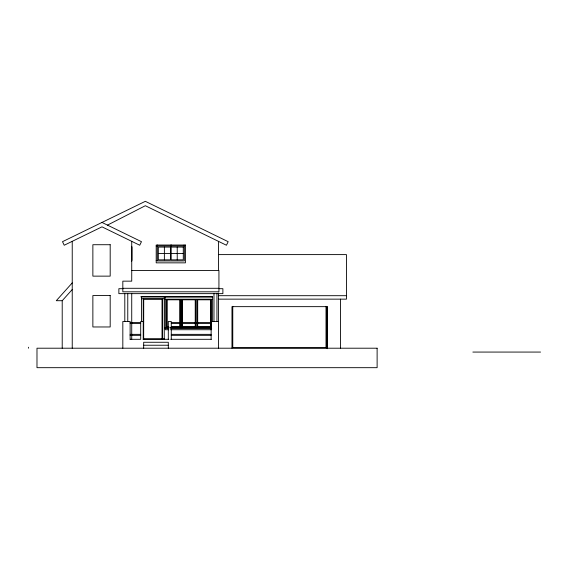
<?xml version="1.0" encoding="UTF-8"?>
<svg xmlns="http://www.w3.org/2000/svg" width="569" height="569" viewBox="0 0 569 569"><rect width="100%" height="100%" fill="white"/><g stroke="black" fill="none" stroke-linecap="round" stroke-linejoin="round"><path stroke-width="0.85" d="M72.235 282.9L56.281 300.709L62.213 300.709L72.235 289.529M107.477 225.118L145.337 205.722L226.441 245.239L228.169 241.683L145.337 201.319L62.498 241.683L64.226 245.239L101.979 226.846L139.732 245.239L141.468 241.683L101.979 222.443M156.198 245.993L184.335 245.993L184.335 260.922L157.272 260.922L157.272 245.993M131.731 246.313L131.731 261.15M158.324 253.461L170.423 253.461M171.184 253.461L183.282 253.461M218.432 254.606L346.45 254.606L346.45 299.145L218.432 299.145M156.198 260.63L157.272 260.63M131.731 270.481L218.93 270.481L218.93 291.805L122.826 291.805L122.826 281.15L131.731 281.15L131.731 241.341M122.826 288.291L218.93 288.291M123.295 288.689L118.864 288.689L118.864 293.64L222.884 293.64L222.884 288.689L218.93 288.689M218.432 295.695L346.45 295.695M141.496 298.732L164.256 298.732M165.245 299.522L212.358 299.522M143.673 321.492L140.699 321.492L140.699 339.302L130.109 339.302M218.432 321.492L211.135 321.492L211.135 339.302M130.123 322.481L140.699 322.481M171.269 322.481L211.135 322.481M130.123 323.469L140.699 323.469M171.269 323.469L211.135 323.469M168.765 326.67L167.044 326.67L167.044 299.799L179.911 299.799L179.911 326.67L171.333 326.67M168.452 327.218L166.774 327.218L166.774 299.522M170.963 327.218L180.181 327.218L180.181 299.522M169.05 327.652L165.024 327.652L165.024 328.199L168.801 328.199M170.785 327.652L211.206 327.652M169.029 327.815L166.39 327.815L166.39 299.194L211.206 299.194L211.206 327.815L170.785 327.815M170.579 328.199L211.689 328.199M168.801 329.728L165.245 329.728L165.245 328.199M170.579 329.728L211.469 329.728M130.123 334.352L140.699 334.352M171.269 334.352L211.135 334.352M130.123 335.34L140.699 335.34M171.269 335.34L211.135 335.34M142.975 339.302L168.886 339.302M170.657 339.302L211.355 339.302M143.673 345.234L168.303 345.234M472.86 352.069L540.55 352.069M340.511 299.152L340.511 348.207M327.31 306.449L327.31 348.697M326.969 348.207L326.969 306.648L231.974 306.648L231.974 348.207M326.016 306.321L326.016 347.716L232.771 347.716L232.771 306.321M218.432 241.341L218.432 270.481M218.432 293.078L218.432 348.207M216.945 293.64L216.945 321.492M213.98 293.64L213.98 321.492M212.358 297.125L212.358 321.499M210.822 299.522L210.822 327.218L182.094 327.218L182.094 299.522M197.415 299.522L197.415 327.218M197.03 299.522L197.03 327.652M195.885 299.522L195.885 327.652M195.501 299.522L195.501 327.218M184.043 245.033L184.043 245.993M181.71 299.522L181.71 327.652M180.565 299.522L180.565 327.652M177.229 247.081L177.229 259.834M171.561 245.033L171.561 245.993M171.269 339.302L171.269 321.492L168.303 321.492L168.303 339.302M170.8 245.033L170.8 245.993M168.303 348.207L168.303 342.268L143.673 342.268L143.673 348.207M165.245 297.125L165.245 327.652M164.505 339.302L164.505 338.804L143.232 338.804L143.232 298.732M164.377 247.081L164.377 259.834M164.256 296.506L164.256 338.804M162.528 298.732L162.528 338.804M162.03 338.804L162.03 299.223L143.722 299.223L143.673 339.302M157.563 245.033L157.563 245.993M141.496 296.506L141.496 321.385M131.837 247.003L131.837 260.46M131.731 293.412L131.731 339.302M130.123 339.302L130.123 321.492L122.826 321.492L122.826 348.207M127.769 293.64L127.769 321.492M124.803 293.64L124.803 321.492M72.235 241.341L72.235 348.207M62.213 300.709L62.213 348.207M28.45 347.218L28.45 348.207M110.187 244.72L92.868 244.72L92.868 276.136L110.187 276.136L110.187 244.72M185.409 245.033L156.198 245.033L156.198 262.85L185.409 262.85L185.409 245.033M170.423 247.081L158.324 247.081L158.324 259.834L170.423 259.834L170.423 247.081M183.282 247.081L171.184 247.081L171.184 259.834L183.282 259.834L183.282 247.081M110.187 295.553L92.868 295.553L92.868 326.969L110.187 326.969L110.187 295.553M164.754 296.506L141.005 296.506L141.005 296.997L164.754 296.997L164.754 296.506M212.571 296.463L165.024 296.463L165.024 297.125L212.571 297.125L212.571 296.463M195.231 299.799L182.372 299.799L182.372 326.67L195.231 326.67L195.231 299.799M210.551 299.799L197.692 299.799L197.692 326.67L210.551 326.67L210.551 299.799M377.119 348.207L36.985 348.207L36.985 367.681L377.119 367.681L377.119 348.207"/></g></svg>
